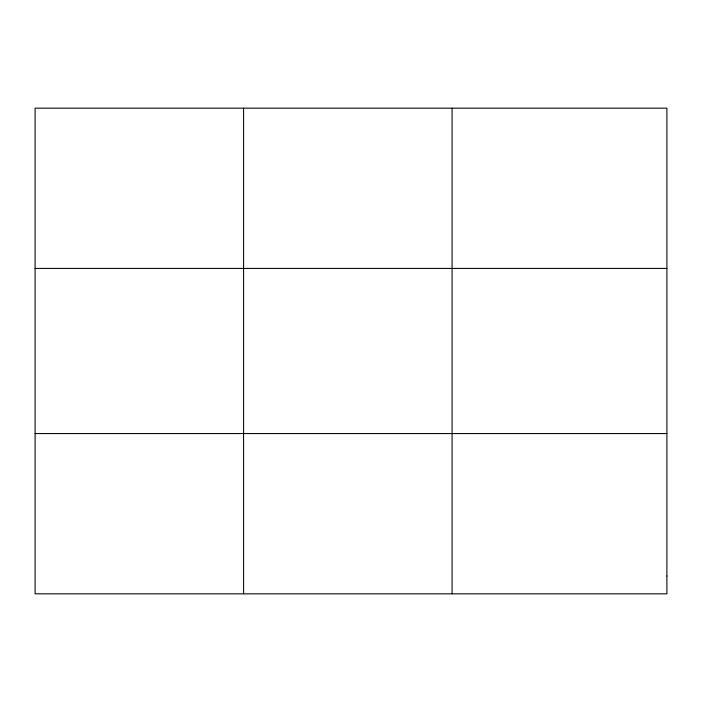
<?xml version="1.0" encoding="UTF-8"?>
<svg xmlns="http://www.w3.org/2000/svg" width="702" height="702" viewBox="0 0 702 702"><rect width="100%" height="100%" fill="white"/><g stroke="black" fill="none" stroke-linecap="round" stroke-linejoin="round"><path stroke-width="1.05" d="M243.594 108.169L243.594 593.831M452.088 108.169L452.088 593.831M35.1 268.436L666.9 268.436M35.1 433.564L666.9 433.564M666.9 576.026L666.9 593.831L35.1 593.831L35.1 108.169L666.9 108.169L666.9 576.026"/></g></svg>
